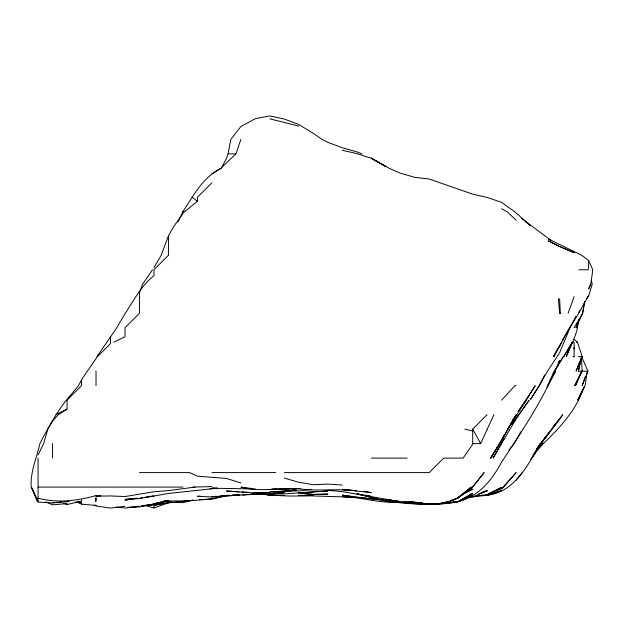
<?xml version="1.0" encoding="UTF-8"?>
<svg xmlns="http://www.w3.org/2000/svg" width="624" height="624" viewBox="0 0 624 624"><rect width="100%" height="100%" fill="white"/><g stroke="black" fill="none" stroke-linecap="round" stroke-linejoin="round"><path stroke-width="0.94" d="M577.894 322.889C577.535 334.987 570.11 345.524 566.28 356.694L572.512 342.209M577.262 325.79L577.091 327.725L578.893 319.574M587.051 372.091L585.086 385.671L577.668 400.156L582.847 389.08M177.926 222.05L182.941 211.622C193.487 195.632 203.073 176.943 221.224 168.363L226.403 158.566L228.049 153.871L230.825 139.386L240.895 126.524L255.38 118.677L269.864 115.908L284.357 119.044L298.841 124.55L313.326 133.341L322.046 139.386L327.818 142.35L342.303 147.724L356.788 151.835L362.006 153.871M585.304 376.615L582.176 385.671L587.941 371.186L578.409 371.186L580.991 358.504M578.409 371.186L581.131 358.504M577.052 324.098L575.975 327.725L582.629 313.232L584.633 301.462L582.629 313.232L574.103 327.725M568.121 313.232L574.103 296.587M211.918 173.8L220.763 168.363L235.934 153.871L240.895 139.386M139.792 292.016L142.592 284.255L152.49 269.771M211.918 182.848L197.434 197.332L197.434 201.271L184.493 211.825L182.941 211.622L182.941 213.642L173.878 226.309L168.457 235.763L161.179 255.286L153.964 267.649M579.821 361.226L576.092 371.186L582.184 356.694L577.473 342.209L574.103 339.448M584.095 386.576C575.991 412.472 555.789 431.73 536.679 450.076M578.893 312.382L579.626 310.674M581.654 371.186L575.468 385.671L581.974 371.186L574.642 385.671L582.169 371.186L581.451 357.661M590.655 284.255L588.588 288.998L590.788 284.255L592.8 269.771L588.588 260.473L581.724 255.286L548.41 238.976M284.357 472.594L429.226 472.594L443.719 458.11L463.125 458.11L473.101 443.617L480.652 443.617L487.18 429.25M487.235 429.133L493.966 414.648M549.401 381.412L554.377 371.186L563.285 356.694L552.997 373.597M557.942 348.176L553.769 356.694L569.696 327.725L562.528 339.791M38.064 454.99L43.664 443.617L47.837 429.133L52.556 421.114L58.336 414.648L67.041 409.149L67.041 400.156L81.533 385.671L81.533 379.883L87.305 371.186L97.391 356.694L110.503 343.645L110.503 336.976L116.774 327.725L125.299 313.232C134.012 300.136 141.352 285.519 153.964 275.652L153.964 269.771L168.457 255.286L168.457 235.763M504.169 438.329L493.147 458.11L516.149 418.634L529.183 400.156L511.922 424.453L518.739 414.648L516.149 418.205M574.103 319.621L570.063 327.725L559.619 352.747L547.49 371.186L539.284 385.671L530.642 399.212L539.284 385.671M502.086 439.054L504.161 434.92M67.041 400.156L66.238 400.156C55.957 413.696 47.705 428.54 39.905 443.617C36.637 458.086 30.178 471.962 31.2 487.087L38.064 501.571L37.292 501.571L31.816 487.937M539.651 384.836L544.705 374.845M501.665 439.881L490.838 458.11L501.665 440.474L516.149 414.648L507.71 429.133L535.22 385.671L530.642 392.972M81.533 379.883L78.499 385.671L67.041 399.383M575.897 316.625L574.548 319.168L576.014 316.625M507.835 429.133L499.769 443.617L490.285 458.11M521.04 431.566L514.215 443.617L508.903 450.138M546.889 387.286L555.625 371.186L547.49 385.671M558.23 362.981L559.619 360.516C544.846 396.786 523.294 429.476 501.665 461.939C492.32 479.739 478.694 496.649 458.203 501.571C434.912 506.579 411.169 503.872 387.777 501.571L399.298 501.946C379.93 503.802 361.46 497.055 342.303 496.579L356.788 497.32L384.797 500.448M526.204 400.156L518.271 411.567L526.204 400.156L530.642 392.473M569.642 327.725L578.768 313.232L588.588 295.558L586.693 298.748L588.588 296.111L592.207 284.255L591.271 279.731M572.411 342.209L563.69 356.694L572.309 342.209L574.072 342.209L574.142 356.694M512.608 420.28L514.121 417.869M96.892 356.694L110.503 336.976M528.505 396.17L522.07 405.795M518.302 411.427L520.455 408.205M549.752 431.418L545.126 438.282L562.848 414.648L536.866 448.773L545.126 437.596L531.866 458.11L540.111 443.617C527.623 466.424 512.359 495.651 482.352 495.425M533.2 455.06L541.468 443.617L530.642 459.334M539.487 445.115L559.619 418.969L558.425 420.389M516.149 480.16L522.171 472.594M552.474 427.674L557.232 421.847M533.38 455.208L542.935 443.617L539.518 447.026M501.665 400.109L514.94 385.671L516.149 385.671M472.688 443.617L472.688 429.133L487.18 414.648M460.356 496.018C443.742 507.562 422.113 503.935 403.237 501.571L406.115 501.797M461.791 494.824L471.128 487.087L458.203 498.085L449.405 501.571L443.719 502.999L448.679 501.571C435.856 506.103 422.206 503.178 409.126 501.571L429.226 504.161M502.258 488.023L516.149 472.594L503.685 487.087L501.665 488.732L487.18 494.528L501.665 487.352L487.18 494.567L472.688 496.509M463.835 492.976L472.688 487.087L458.203 497.562L472.688 486.829L484.13 472.594L472.602 487.087L458.203 497.804L450.949 500.542M436.956 503.537L443.719 503.513L458.203 501.571L472.688 493.311L458.203 501.665C429.328 506.797 399.859 502.991 371.28 498.155L381.241 499.801M460.762 495.386L472.688 489.154L462.462 494.107M458.203 501.571L472.688 495.604L458.609 501.571L451.441 502.445L458.203 501.571L472.688 494.224M55.879 414.648L67.041 409.149M113.763 342.209L124.995 336.765L124.995 327.725L139.48 313.232L139.48 291.689M170.984 501.914L153.964 507.967L144.004 505.229M480.839 493.054L487.18 490.55L472.688 497.266L467.86 497.351M170.141 502.024L168.457 502.476L171.226 502.047L168.457 502.523L170.11 501.891M478.124 494.231L487.18 490.823L481.744 492.492M501.665 490.589L487.18 495.409L472.688 496.626M192.886 500.167L182.941 502.671L168.457 502.141M489.895 494.091L494.419 492.765M496.236 492.235L500.76 490.909M96.018 495.573C77.337 500.893 57.057 503.225 38.064 498.194M445.52 502.258L448.227 501.571M225.498 495.862L211.918 499.192L204.188 499.457M63.64 503.373L67.041 504.574L79.622 501.571M163.925 502.632L153.964 504.964L141.414 505.955M167.552 502.718L153.964 505.69L153.964 507.967M131.329 498.826L124.995 500.183L137.67 498.248M225.498 495.807C205.6 500.916 185 501.127 164.588 500.939M159.401 503.225L141.289 506.158M168.457 502.476L170.945 502.024M69.319 501.571L52.556 502.921L38.064 502.125L38.064 458.11M144.308 505.479L193.565 500.175M140.447 497.851L142.373 497.601M144.308 497.351L153.964 496.119L147.209 496.564M124.995 506.282L110.503 508.092L96.018 505.947L94.567 504.855M284.357 491.416L295.948 490.534L269.864 491.868L289.185 490.831M292.079 490.472L294.98 490.121M311.399 489.497L298.841 491.033L284.357 489.988L286.283 490.035M449.514 502.609L446.612 502.96L449.514 502.663M163.987 500.994L165.773 500.799M226.403 495.479L229.304 495.167M285.316 491.322L290.152 490.807M292.079 490.597L295.948 490.183L292.079 490.16M195.055 487.087L168.457 490.597L153.964 491.767L124.995 496.548L110.503 495.947L96.018 496.166M130.79 498.841L124.995 499.426L139.48 498.537L168.457 493.459L216.746 488.272L211.918 488.553L214.812 488.288M133.684 498.553L136.586 498.264M127.889 507.406L131.75 507.023M133.684 506.836L139.48 506.275L124.995 508.076L116.298 507.055M52.556 502.772L54.374 502.609M56.191 502.453L61.651 501.969M262.142 493.865L242.822 495.035M265.036 493.303L211.918 496.969L197.434 496.259L200.327 496.197M238.961 495.167L211.918 496.642L215.779 496.369M217.714 488.257L209.984 488.647M163.987 501.173L168.457 500.846L139.48 506.899L127.889 507.53M313.326 491.884L284.357 493.857L271.799 493.28M96.018 496.088L100.846 495.745M220.607 496.025L224.468 495.752M242.822 494.668L244.756 494.528M192.988 487.087L211.918 486.572M271.799 489.193L276.627 488.92M279.529 488.756L300.776 488.6M441.784 502.819L443.719 502.71M298.841 492.796L327.818 491.065L322.99 491.275M313.326 491.689L320.089 491.4M232.198 495.448L239.928 495.128M273.733 493.038L284.357 492.609L269.864 493.514L255.38 492.851L262.142 492.648M199.36 499.621L202.262 499.52M214.812 488.116L211.918 488.21L255.38 488.998M264.069 492.593L269.864 492.422L255.38 493.03L226.403 491.002L238.961 491.821M284.357 489.013L288.218 488.904M292.079 488.803L298.841 488.615L271.799 489.294M253.445 494.029L255.38 493.997M235.1 495.144L232.198 495.167L237.994 495.144M228.049 153.871L235.934 153.871M182.793 211.825L184.493 211.825M578.838 269.771L588.588 269.771M559.619 298.748L560.352 313.232L559.619 313.232L558.402 298.748M576.28 342.209L577.473 342.209M572.887 356.694L574.103 356.694M578.222 356.694L582.184 356.694M371.28 458.11L407.176 458.11M139.48 472.594L189.673 472.594L197.434 476.19L226.403 478.429L240.895 482.953M211.918 472.594L275.644 472.594M38.064 487.087L182.941 487.087M77.688 501.571L81.533 501.571L81.533 499.957M332.647 490.386L327.818 490.347L342.303 491.618L399.415 501.571L414.742 502.484L408.985 502.031M265.036 492.859L253.445 492.64M251.519 493.888L265.036 494.153M354.861 496.79L342.303 495.16L356.788 497.328L298.841 495.511L313.326 495.253C294.684 496.805 275.831 495.986 257.314 493.405L269.864 495.043L284.357 495.456L269.864 495.027L257.314 493.717M400.257 501.571L385.765 499.567L400.257 501.571L385.765 501.111L357.7 493.841L371.28 497.507M376.108 499.239L361.624 497.702M257.314 493.615L259.241 493.709M263.11 493.912L265.036 494.005M241.855 492.001L248.617 492.375M342.303 485.02L327.818 484.115L313.326 484.715L298.841 482.282L284.357 478.093M346.164 489.497L348.098 489.645M414.742 502.211L417.635 502.468M419.57 502.64L422.464 502.905M77.93 502L81.533 504.161L96.018 505.479L96.018 505.947M372.247 497.632L374.174 497.882M252.478 488.615L240.895 487.087C259.966 492.352 279.497 487.578 298.841 488.779C318.076 491.478 337.522 488.428 356.788 490.714L342.303 489.59L371.28 492.593L364.034 491.33M356.788 497.039L359.689 497.437M257.189 493.217L269.864 495.043M383.05 500.097L384.86 500.401M356.788 494.06L371.28 496.486L365.843 495.128L371.28 497.11L364.939 495.245M75.325 502.055L81.533 503.194L81.533 504.161M342.303 150.29L356.788 153.566L371.28 158.301L389.321 168.363L400.257 173.168L414.742 177.333L429.226 179.033L472.688 194.142L487.18 197.426L501.665 202.371L514.777 211.825L530.642 225.771L526.063 222.23M559.619 313.069L560.352 313.232M464.872 429.133L472.688 430.981M269.864 118.825L298.841 126.142M78.078 501.899L81.533 503.194M45.903 501.93L52.556 504.824L67.041 503.599L67.041 504.574M501.665 208.712L507.195 211.825L516.149 220.155M548.363 238.976L551.6 240.794L521.492 218.423M371.28 158.301L385.765 166.522L371.28 158.036M192.161 197.332L197.434 201.271M472.688 429.133L480.652 443.617M31.863 487.937L38.064 501.571M581.997 357.552L587.941 371.186M588.588 261.355L588.588 268.562M574.103 347.381L574.103 349.128M96.018 371.186L96.018 385.671M52.556 443.617L52.556 458.11M96.018 497.991L95.511 501.571L96.018 501.571L96.018 497.991M561.686 342.209L553.504 356.694L561.74 342.209M163.652 501.571L153.964 503.708L168.457 500.643L163.652 501.571M327.818 494.114L313.326 494.465L298.841 493.116L313.326 494.372L327.818 494.114M574.103 252.65L559.619 246.535L548.246 240.794L559.619 246.472L574.103 252.65"/></g></svg>
